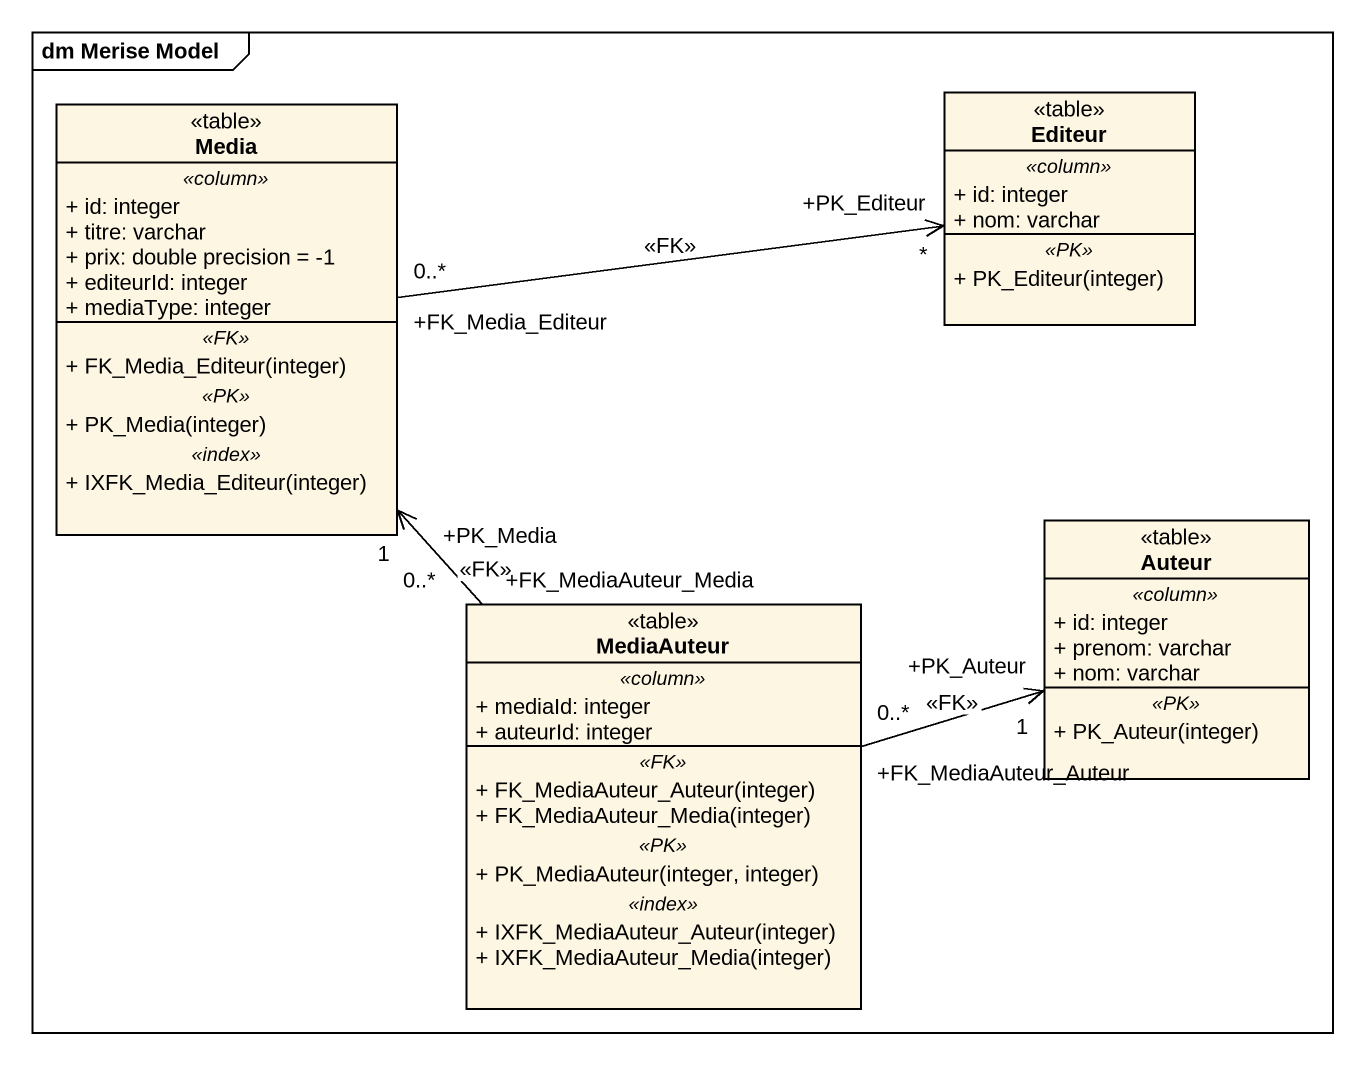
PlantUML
@startuml
mainframe dm Merise Model
hide circle
hide empty members
skinparam classAttributeIconSize 0
class Editeur <<table>> {
  .. <<column>> ..
  + id: integer
  + nom: varchar
  .. <<PK>> ..
  + PK_Editeur(integer)
}
class Media <<table>> {
  .. <<column>> ..
  + id: integer
  + titre: varchar
  + prix: double precision = -1
  + editeurId: integer
  + mediaType: integer
  .. <<FK>> ..
  + FK_Media_Editeur(integer)
  .. <<PK>> ..
  + PK_Media(integer)
  .. <<index>> ..
  + IXFK_Media_Editeur(integer)
}
class Auteur <<table>> {
  .. <<column>> ..
  + id: integer
  + prenom: varchar
  + nom: varchar
  .. <<PK>> ..
  + PK_Auteur(integer)
}
class MediaAuteur <<table>> {
  .. <<column>> ..
  + mediaId: integer
  + auteurId: integer
  .. <<FK>> ..
  + FK_MediaAuteur_Auteur(integer)
  + FK_MediaAuteur_Media(integer)
  .. <<PK>> ..
  + PK_MediaAuteur(integer, integer)
  .. <<index>> ..
  + IXFK_MediaAuteur_Auteur(integer)
  + IXFK_MediaAuteur_Media(integer)
}
Media "+FK_Media_Editeur\n0..*" -right-> "+PK_Editeur\n*" Editeur : <<FK>>
MediaAuteur "+FK_MediaAuteur_Media\n0..*" -up-> "+PK_Media\n1" Media : <<FK>>
MediaAuteur "+FK_MediaAuteur_Auteur\n0..*" -right-> "+PK_Auteur\n1" Auteur : <<FK>>
@enduml
